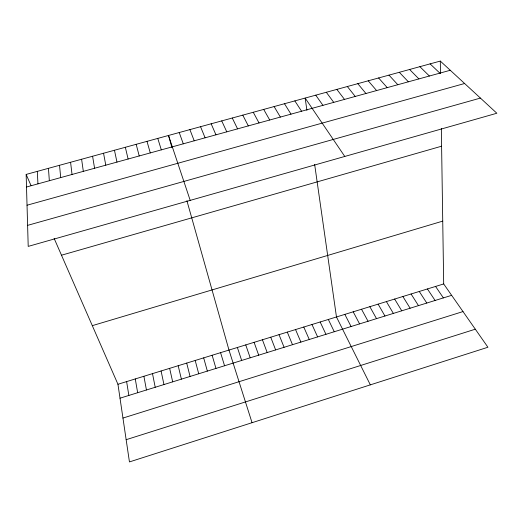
<?xml version="1.0" encoding="UTF-8"?>
<svg xmlns="http://www.w3.org/2000/svg" width="523" height="523" viewBox="0 0 523 523"><rect width="100%" height="100%" fill="white"/><g stroke="black" fill="none" stroke-linecap="round" stroke-linejoin="round"><path stroke-width="0.78" d="M126.154 439.693L475.315 329.196M122.951 418.06L462.999 311.571M120.009 398.186L451.65 295.338M117.95 384.268L443.687 283.943L487.926 347.246L129.443 461.92L117.95 384.268L54.144 238.423M92.309 325.652L442.739 221.118M61.492 255.211L441.602 146.198M27.608 225.361L480.421 98.082M27.033 205.219L464.62 83.503M26.51 187.012L450.27 70.265M26.15 174.427L440.307 61.08L496.85 113.243L28.209 246.398L26.15 174.427L31.027 185.567M430.109 63.871L439.843 73.142M419.877 66.676L429.39 76.018M409.607 69.481L418.897 78.908M399.31 72.298L408.378 81.81M388.981 75.129L397.82 84.719M378.619 77.966L387.229 87.635M368.225 80.81L376.599 90.564M357.797 83.66L365.943 93.499M347.337 86.524L355.248 96.448M336.845 89.4L344.52 99.403M326.313 92.277L333.752 102.364M315.755 95.173L322.953 105.345M435.567 286.441L443.386 297.901M344.788 156.449L305.157 98.069L306.916 110.353M427.422 288.951L435.103 300.47M419.256 291.468L426.794 303.046M294.841 100.893L301.575 111.236M411.071 293.985L418.472 305.628M284.492 103.724L290.991 114.151M402.867 296.515L410.124 308.217M394.643 299.051L401.749 310.812M274.117 106.568L280.374 117.074M386.392 301.588L393.361 313.414M378.122 304.138L384.948 316.023M263.703 109.412L269.724 120.009M369.839 306.687L376.514 318.638M361.53 309.25L368.061 321.259M253.256 112.275L259.035 122.951M353.195 311.813L359.582 323.887M242.783 115.138L248.32 125.906M344.847 314.388L351.083 326.522M370.336 384.863L336.472 316.964L314.65 164.425M232.271 118.015L237.566 128.867M328.326 319.475L334.269 331.739M320.161 321.991L325.953 334.315M221.732 120.905L226.779 131.842M311.976 324.508L317.624 336.904M303.765 327.038L309.27 339.492M211.155 123.794L215.953 134.823M295.541 329.568L300.895 342.088M287.29 332.112L292.494 344.696M200.544 126.697L205.101 137.811M279.027 334.661L284.081 347.305M270.737 337.211L275.641 349.92M189.901 129.612L194.21 140.811M262.428 339.773L267.181 352.541M179.226 132.535L183.279 143.825M254.1 342.336L258.695 355.176M245.745 344.905L250.197 357.81M190.195 200.374L168.517 135.464L171.923 147.558M237.377 347.488L241.672 360.458M252.053 422.702L228.982 350.07L186.901 200.714M157.776 138.405L161.319 149.872M220.569 352.659L224.557 365.76M212.135 355.261L215.966 368.427M146.996 141.354L150.284 152.912M203.682 357.863L207.35 371.101M195.203 360.478L198.72 373.775M136.183 144.315L139.216 155.965M186.704 363.093L190.065 376.462M178.186 365.714L181.383 379.149M125.337 147.283L128.109 159.025M169.648 368.349L172.682 381.849M114.459 150.258L116.969 162.091M161.084 370.984L163.961 384.555M152.5 373.625L155.213 387.268M103.541 153.246L105.79 165.17M143.897 376.279L146.447 389.988M135.267 378.933L137.66 392.714M92.591 156.246L94.578 168.262M126.618 381.6L128.848 395.447M81.608 159.247L83.327 171.361M70.585 162.267L72.037 174.473M59.53 165.294L60.714 177.591M48.443 168.328L49.345 180.723M37.31 171.374L37.95 183.861M440.307 61.08L440.497 73.54M441.334 128.442L443.687 283.943"/></g></svg>
